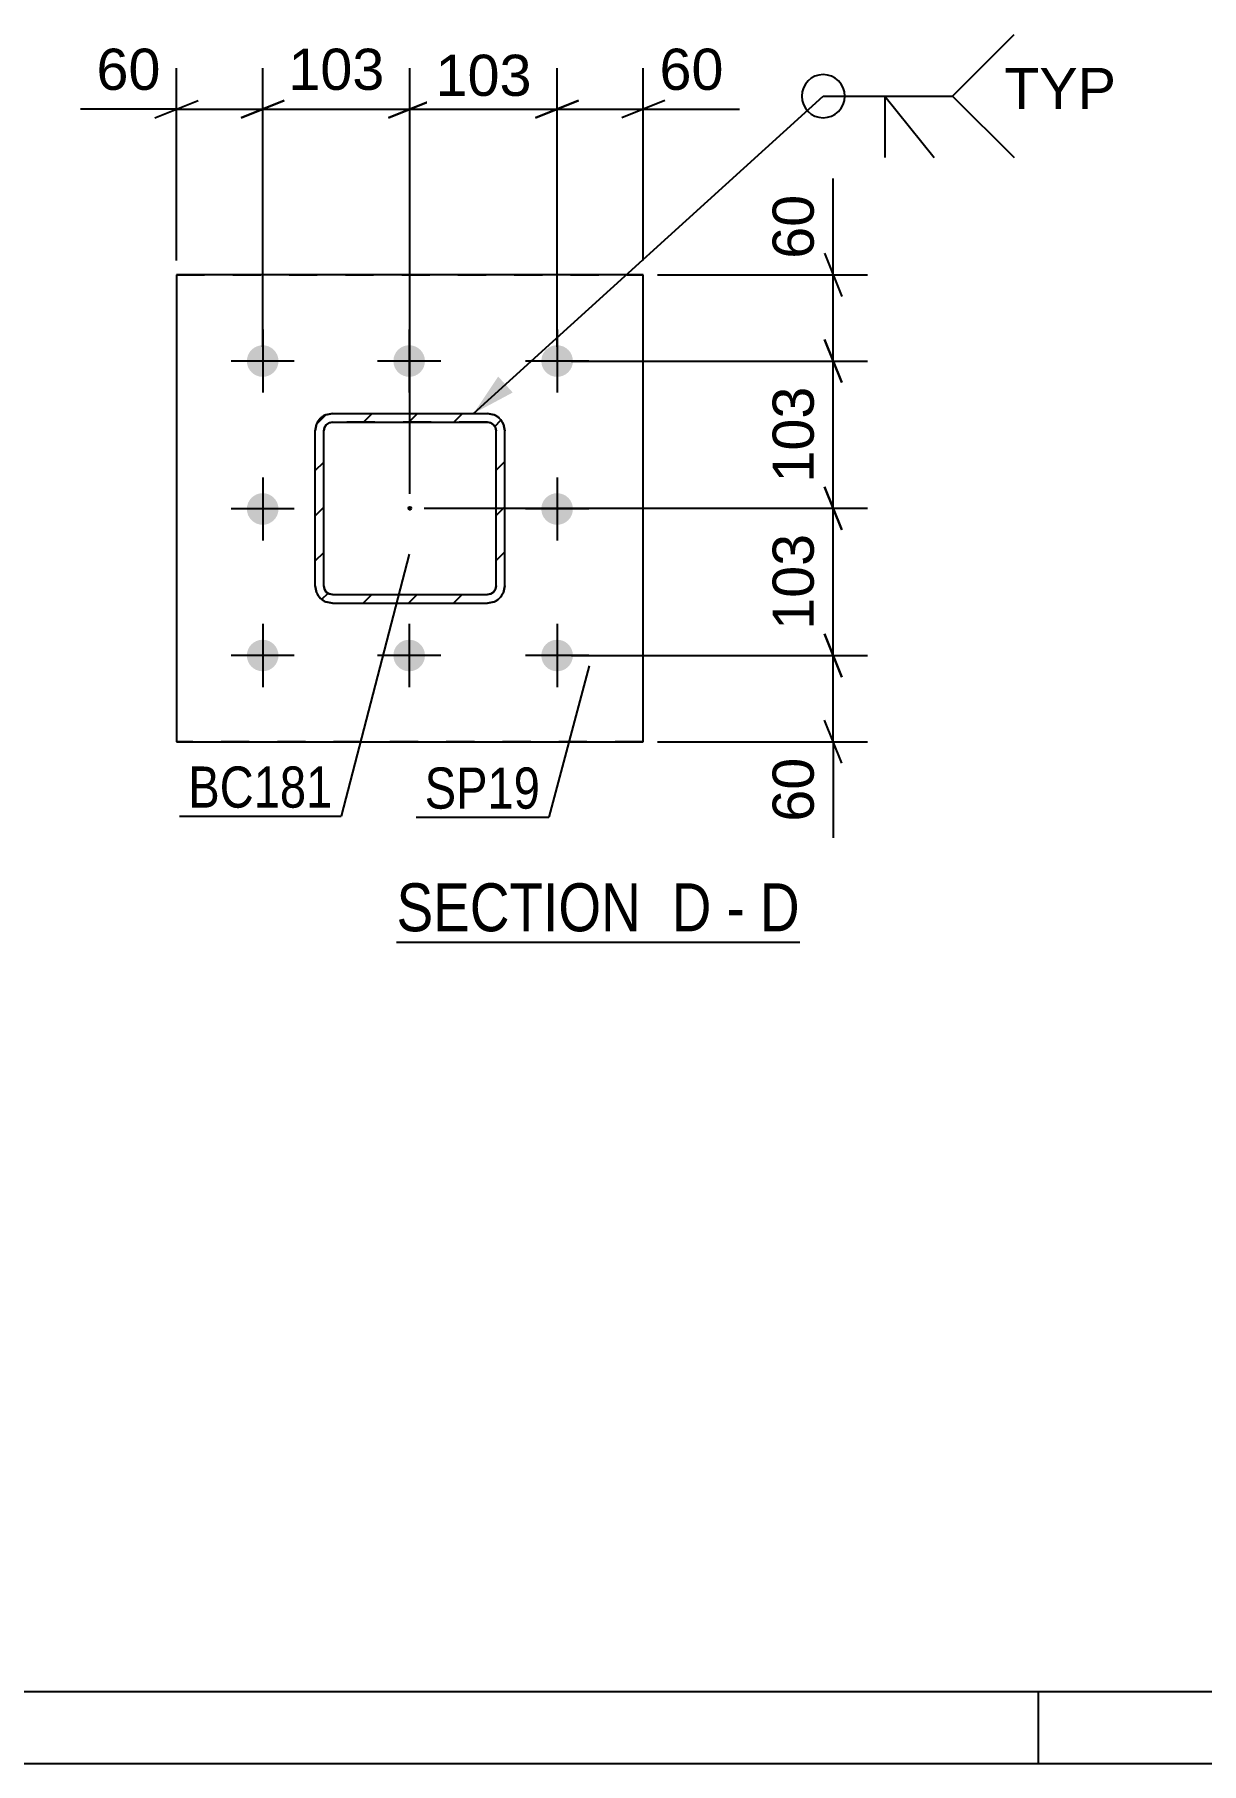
# Model space of a CAD drawing. Header units: millimetres. Extents: x -47 to 794, y -421 to 173.
# Drawn here: x 93.6 to 174.9, y -420.6 to -300.2 of the extents above; entities that cross this region are included whole.
import ezdxf

# ---------------------------------------------------------------- set-up
doc = ezdxf.new("R2010")
doc.units = ezdxf.units.MM
doc.linetypes.add('DXK_LINE_DOT2', pattern=[3.9198, 1.9599, -1.9599])
doc.linetypes.add('DXK_LINE_DOT3', pattern=[5.9187, 2.979, -0.9799, 0.9799, -0.9799])
doc.styles.add('Arial', font='arial.ttf', dxfattribs={"height": 0.2})
doc.styles.add('Arial Narrow', font='ARIALN.TTF', dxfattribs={"height": 0.2})

# ---------------------------------------------------------------- blocks, each defined once
blk = doc.blocks.new('Unknown-203724041-1113')
at = {"color": 5, "linetype": 'Continuous'}
for p, q in [((-42.49, -415.6), (788.51, -415.6)), ((163.51, -420.6), (163.51, -415.6)), ((-47.49, -420.6), (793.51, -420.6))]:
    blk.add_line(p, q, dxfattribs=at)
blk = doc.blocks.new('Unknown-203724041-47 - 6063')
at = {"color": 6, "linetype": 'Continuous'}
blk.add_line((118.81, -363.42), (146.88, -363.42), dxfattribs=at)
at = {"color": 0, "linetype": 'Continuous'}
for points in [[(136.92, -362.67), (136.92, -359.17), (118.81, -359.17), (118.81, -362.67)], [(140.74, -362.67), (140.74, -359.17), (137.97, -359.17), (137.97, -362.67)], [(143.06, -362.67), (143.06, -359.17), (141.79, -359.17), (141.79, -362.67)], [(146.88, -362.67), (146.88, -359.17), (144.11, -359.17), (144.11, -362.67)]]:
    blk.add_wipeout(points, dxfattribs=at)
at = {"color": 7, "linetype": 'Continuous', "style": 'Arial Narrow'}
for s, p in [('SECTION ', (118.81, -362.67)), ('D', (137.97, -362.67)), ('D', (144.11, -362.67)), ('-', (141.79, -362.67))]:
    blk.add_text(s, height=3.34, dxfattribs=at).set_placement(p)
blk = doc.blocks.new('Part-203724041-6090 - 6063')
at = {"color": 2, "linetype": 'Continuous'}
for p, q in [((103.49, -316.97), (103.49, -349.47)), ((135.99, -316.97), (103.49, -316.97)), ((135.99, -349.47), (135.99, -316.97)), ((103.49, -349.47), (135.99, -349.47))]:
    blk.add_line(p, q, dxfattribs=at)
at = {"color": 7, "linetype": 'DXK_LINE_DOT2'}
for p, q in [((103.49, -316.97), (135.99, -316.97)), ((135.99, -349.47), (103.49, -349.47))]:
    blk.add_line(p, q, dxfattribs=at)
blk = doc.blocks.new('Part-203724041-6204 - 6063')
at = {"linetype": 'Continuous'}
h = blk.add_hatch(dxfattribs=at)
h.set_pattern_fill('', scale=0.7, style=0, pattern_type=0)
h.set_pattern_definition([(45, (113.8848, -326.7133), (-1.57154, 1.57154), [])])
h.paths.add_polyline_path([(114.34, -326.62), (113.88, -326.71), (113.5, -326.97), (113.24, -327.36), (113.14, -327.82), (113.14, -338.62), (113.24, -339.08), (113.5, -339.47), (113.88, -339.73), (114.34, -339.82), (125.14, -339.82), (125.6, -339.73), (125.99, -339.47), (126.25, -339.08), (126.34, -338.62), (126.34, -327.82), (126.25, -327.36), (125.99, -326.97), (125.6, -326.71), (125.14, -326.62)])
h.paths.add_polyline_path([(125.14, -327.22), (125.37, -327.27), (125.57, -327.4), (125.7, -327.59), (125.74, -327.82), (125.74, -338.62), (125.7, -338.85), (125.57, -339.05), (125.37, -339.18), (125.14, -339.22), (114.34, -339.22), (114.11, -339.18), (113.92, -339.05), (113.79, -338.85), (113.74, -338.62), (113.74, -327.82), (113.79, -327.59), (113.92, -327.4), (114.11, -327.27), (114.34, -327.22)])
blk.add_hatch(color=246, dxfattribs=at).paths.add_polyline_path([(119.74, -333.32, -1), (119.74, -333.12, -1)])
at = {"color": 7, "linetype": 'DXK_LINE_DOT2'}
for p, q in [((113.14, -327.82), (113.24, -327.36)), ((113.88, -326.71), (114.34, -326.62)), ((114.11, -327.27), (113.92, -327.4)), ((114.34, -327.22), (114.11, -327.27)), ((114.34, -326.62), (125.14, -326.62)), ((125.14, -327.22), (114.34, -327.22)), ((125.14, -326.62), (125.6, -326.71)), ((125.37, -327.27), (125.14, -327.22)), ((125.57, -327.4), (125.37, -327.27)), ((126.25, -327.36), (126.34, -327.82)), ((113.14, -338.62), (113.14, -327.82)), ((113.79, -327.59), (113.74, -327.82)), ((113.74, -338.62), (113.74, -327.82)), ((113.92, -327.4), (113.79, -327.59)), ((125.7, -327.59), (125.57, -327.4)), ((125.74, -327.82), (125.7, -327.59)), ((125.74, -338.62), (125.74, -327.82)), ((126.34, -338.62), (126.34, -327.82)), ((113.24, -339.08), (113.14, -338.62)), ((113.74, -338.62), (113.79, -338.85)), ((113.79, -338.85), (113.92, -339.05)), ((113.92, -339.05), (114.11, -339.18)), ((114.11, -339.18), (114.34, -339.22)), ((114.34, -339.22), (125.14, -339.22)), ((125.14, -339.22), (125.37, -339.18)), ((125.37, -339.18), (125.57, -339.05)), ((125.57, -339.05), (125.7, -338.85)), ((125.7, -338.85), (125.74, -338.62)), ((126.34, -338.62), (126.25, -339.08)), ((114.34, -339.82), (113.88, -339.73)), ((114.34, -339.82), (125.14, -339.82)), ((125.6, -339.73), (125.14, -339.82))]:
    blk.add_line(p, q, dxfattribs=at)
at = {"color": 2, "linetype": 'Continuous'}
for p, q in [((113.24, -327.36), (113.14, -327.82)), ((114.34, -326.62), (113.88, -326.71)), ((113.92, -327.4), (114.11, -327.27)), ((114.11, -327.27), (114.34, -327.22)), ((114.34, -326.62), (125.14, -326.62)), ((114.34, -327.22), (125.14, -327.22)), ((125.6, -326.71), (125.14, -326.62)), ((125.14, -327.22), (125.37, -327.27)), ((125.37, -327.27), (125.57, -327.4)), ((126.34, -327.82), (126.25, -327.36)), ((113.14, -338.62), (113.14, -327.82)), ((113.74, -327.82), (113.79, -327.59)), ((113.74, -338.62), (113.74, -327.82)), ((113.79, -327.59), (113.92, -327.4)), ((125.57, -327.4), (125.7, -327.59)), ((125.7, -327.59), (125.74, -327.82)), ((125.74, -338.62), (125.74, -327.82)), ((126.34, -338.62), (126.34, -327.82)), ((113.14, -338.62), (113.24, -339.08)), ((113.79, -338.85), (113.74, -338.62)), ((113.92, -339.05), (113.79, -338.85)), ((114.11, -339.18), (113.92, -339.05)), ((114.34, -339.22), (114.11, -339.18)), ((114.34, -339.22), (125.14, -339.22)), ((125.37, -339.18), (125.14, -339.22)), ((125.57, -339.05), (125.37, -339.18)), ((125.7, -338.85), (125.57, -339.05)), ((125.74, -338.62), (125.7, -338.85)), ((126.25, -339.08), (126.34, -338.62)), ((113.88, -339.73), (114.34, -339.82)), ((114.34, -339.82), (125.14, -339.82)), ((125.14, -339.82), (125.6, -339.73))]:
    blk.add_line(p, q, dxfattribs=at)
at = {"color": 7, "linetype": 'DXK_LINE_DOT3'}
blk.add_line((119.74, -333.22), (119.74, -333.22), dxfattribs=at)
at = {"color": 246, "linetype": 'DXK_LINE_DOT2'}
blk.add_line((119.74, -333.22), (119.74, -333.22), dxfattribs=at)
at = {"color": 246, "linetype": 'Continuous'}
blk.add_circle((119.74, -333.22), 0.1, dxfattribs=at)
at = {"color": 7, "linetype": 'DXK_LINE_DOT2'}
for centre, start, end in [((114.34, -327.82), 112.5, 157.5), ((125.14, -327.82), 22.5, 67.5), ((114.34, -338.62), 202.5, 247.5), ((125.14, -338.62), 292.5, 337.5)]:
    blk.add_arc(centre, 1.2, start, end, dxfattribs=at)
at = {"color": 2, "linetype": 'Continuous'}
for centre, start, end in [((114.34, -327.82), 112.5, 157.5), ((125.14, -327.82), 22.5, 67.5), ((114.34, -338.62), 202.5, 247.5), ((125.14, -338.62), 292.5, 337.5)]:
    blk.add_arc(centre, 1.2, start, end, dxfattribs=at)
blk = doc.blocks.new('Bolt-203724041-6242 - 6063')
at = {"linetype": 'Continuous'}
for points in [[(110.59, -322.97, -1), (108.39, -322.97, -1)], [(120.79, -322.97, -1), (118.59, -322.97, -1)], [(131.09, -322.97, -1), (128.89, -322.97, -1)], [(110.59, -333.27, -1), (108.39, -333.27, -1)], [(131.09, -333.27, -1), (128.89, -333.27, -1)], [(110.59, -343.47, -1), (108.39, -343.47, -1)], [(120.79, -343.47, -1), (118.59, -343.47, -1)], [(131.09, -343.47, -1), (128.89, -343.47, -1)]]:
    blk.add_hatch(color=1, dxfattribs=at).paths.add_polyline_path(points)
at = {"color": 1, "linetype": 'Continuous'}
for p, q in [((109.49, -320.77), (109.49, -325.17)), ((119.69, -320.77), (119.69, -325.17)), ((129.99, -320.77), (129.99, -325.17)), ((111.69, -322.97), (107.29, -322.97)), ((121.89, -322.97), (117.49, -322.97)), ((132.19, -322.97), (127.79, -322.97)), ((109.49, -331.07), (109.49, -335.47)), ((129.99, -331.07), (129.99, -335.47)), ((111.69, -333.27), (107.29, -333.27)), ((132.19, -333.27), (127.79, -333.27)), ((109.49, -341.27), (109.49, -345.67)), ((119.69, -341.27), (119.69, -345.67)), ((129.99, -341.27), (129.99, -345.67)), ((111.69, -343.47), (107.29, -343.47)), ((121.89, -343.47), (117.49, -343.47)), ((132.19, -343.47), (127.79, -343.47))]:
    blk.add_line(p, q, dxfattribs=at)
blk = doc.blocks.new('StraightDimension-203724041-6245 - 6063')
at = {"color": 7, "linetype": 'Continuous'}
for p, q in [((149.21, -316.97), (149.21, -310.27)), ((149.21, -316.97), (149.21, -310.27)), ((148.61, -315.47), (149.81, -318.47)), ((136.99, -316.97), (151.61, -316.97)), ((149.21, -322.97), (149.21, -316.97)), ((149.81, -324.47), (148.61, -321.47)), ((130.99, -322.97), (151.61, -322.97))]:
    blk.add_line(p, q, dxfattribs=at)
at = {"color": 0}
blk.add_wipeout([(148.46, -310.8), (144.26, -310.8), (144.26, -316.45), (148.46, -316.45)], dxfattribs=at)
at = {"color": 3, "style": 'Arial'}
blk.add_text('60', height=2.865, rotation=90.0002, dxfattribs=at).set_placement((147.86, -315.85))
blk = doc.blocks.new('StraightDimension-203724041-6255 - 6063')
at = {"color": 7, "linetype": 'Continuous'}
for p, q in [((148.61, -321.47), (149.81, -324.47)), ((130.99, -322.97), (151.61, -322.97)), ((149.21, -333.22), (149.21, -322.97)), ((149.81, -334.72), (148.61, -331.72)), ((120.74, -333.22), (151.61, -333.22))]:
    blk.add_line(p, q, dxfattribs=at)
at = {"color": 0}
blk.add_wipeout([(148.46, -324.16), (144.26, -324.16), (144.26, -332.03), (148.46, -332.03)], dxfattribs=at)
at = {"color": 3, "style": 'Arial'}
blk.add_text('103', height=2.865, rotation=90.0002, dxfattribs=at).set_placement((147.86, -331.43))
blk = doc.blocks.new('StraightDimension-203724041-6263 - 6063')
at = {"color": 7, "linetype": 'Continuous'}
for p, q in [((148.61, -331.72), (149.81, -334.72)), ((120.74, -333.22), (151.61, -333.22)), ((149.21, -343.47), (149.21, -333.22)), ((149.81, -344.97), (148.61, -341.97)), ((130.99, -343.47), (151.61, -343.47))]:
    blk.add_line(p, q, dxfattribs=at)
at = {"color": 0}
blk.add_wipeout([(148.46, -334.41), (144.26, -334.41), (144.26, -342.28), (148.46, -342.28)], dxfattribs=at)
at = {"color": 3, "style": 'Arial'}
blk.add_text('103', height=2.865, rotation=90.0002, dxfattribs=at).set_placement((147.86, -341.68))
blk = doc.blocks.new('StraightDimension-203724041-6271 - 6063')
at = {"color": 7, "linetype": 'Continuous'}
for p, q in [((148.61, -341.97), (149.81, -344.97)), ((130.99, -343.47), (151.61, -343.47)), ((149.21, -349.47), (149.21, -343.47)), ((149.81, -350.97), (148.61, -347.97)), ((136.99, -349.47), (151.61, -349.47)), ((149.21, -349.47), (149.21, -356.17)), ((149.21, -349.47), (149.21, -356.17))]:
    blk.add_line(p, q, dxfattribs=at)
at = {"color": 0}
blk.add_wipeout([(148.46, -350), (144.26, -350), (144.26, -355.64), (148.46, -355.64)], dxfattribs=at)
at = {"color": 3, "style": 'Arial'}
blk.add_text('60', height=2.865, rotation=90.0002, dxfattribs=at).set_placement((147.86, -355.04))
blk = doc.blocks.new('StraightDimension-203724041-6282 - 6063')
at = {"color": 7, "linetype": 'Continuous'}
for p, q in [((103.49, -315.97), (103.49, -302.59)), ((109.49, -321.97), (109.49, -302.59)), ((103.49, -305.44), (96.8, -305.44)), ((103.49, -305.44), (96.8, -305.44)), ((101.99, -306.04), (104.99, -304.84)), ((103.49, -305.44), (109.49, -305.44)), ((110.99, -304.84), (107.99, -306.04))]:
    blk.add_line(p, q, dxfattribs=at)
at = {"color": 0}
blk.add_wipeout([(102.97, -304.69), (102.97, -300.49), (97.32, -300.49), (97.32, -304.69)], dxfattribs=at)
at = {"color": 3, "style": 'Arial'}
blk.add_text('60', height=2.865, dxfattribs=at).set_placement((97.92, -304.09))
blk = doc.blocks.new('StraightDimension-203724041-6292 - 6063')
at = {"color": 7, "linetype": 'Continuous'}
for p, q in [((109.49, -321.97), (109.49, -302.59)), ((119.74, -332.22), (119.74, -302.59)), ((107.99, -306.04), (110.99, -304.84)), ((109.49, -305.44), (119.74, -305.44)), ((121.24, -304.84), (118.24, -306.04))]:
    blk.add_line(p, q, dxfattribs=at)
at = {"color": 0}
blk.add_wipeout([(118.55, -304.69), (118.55, -300.49), (110.68, -300.49), (110.68, -304.69)], dxfattribs=at)
at = {"color": 3, "style": 'Arial'}
blk.add_text('103', height=2.865, dxfattribs=at).set_placement((111.28, -304.09))
blk = doc.blocks.new('StraightDimension-203724041-6300 - 6063')
at = {"color": 7, "linetype": 'Continuous'}
for p, q in [((119.74, -332.22), (119.74, -302.59)), ((129.99, -321.97), (129.99, -302.59)), ((118.24, -306.04), (121.24, -304.84)), ((119.74, -305.44), (129.99, -305.44)), ((131.49, -304.84), (128.49, -306.04))]:
    blk.add_line(p, q, dxfattribs=at)
at = {"color": 0}
blk.add_wipeout([(128.8, -305.11), (128.8, -300.91), (120.93, -300.91), (120.93, -305.11)], dxfattribs=at)
at = {"color": 3, "style": 'Arial'}
blk.add_text('103', height=2.865, dxfattribs=at).set_placement((121.53, -304.51))
blk = doc.blocks.new('StraightDimension-203724041-6308 - 6063')
at = {"color": 7, "linetype": 'Continuous'}
for p, q in [((129.99, -321.97), (129.99, -302.59)), ((135.99, -315.97), (135.99, -302.59)), ((128.49, -306.04), (131.49, -304.84)), ((129.99, -305.44), (135.99, -305.44)), ((137.49, -304.84), (134.49, -306.04)), ((135.99, -305.44), (142.69, -305.44)), ((135.99, -305.44), (142.69, -305.44))]:
    blk.add_line(p, q, dxfattribs=at)
at = {"color": 0}
blk.add_wipeout([(142.17, -304.69), (142.17, -300.49), (136.52, -300.49), (136.52, -304.69)], dxfattribs=at)
at = {"color": 3, "style": 'Arial'}
blk.add_text('60', height=2.865, dxfattribs=at).set_placement((137.12, -304.09))
blk = doc.blocks.new('Mark-203724041-6086 - 6063')
at = {"color": 0}
blk.add_wipeout([(128.81, -354.13), (128.81, -351.13), (120.77, -351.13), (120.77, -354.13)], dxfattribs=at)
blk.add_wipeout([(128.81, -354.13), (128.81, -351.13), (120.77, -351.13), (120.77, -354.13)], dxfattribs=at)
at = {"color": 30, "linetype": 'Continuous'}
for p in [(132.23, -344.2), (120.17, -354.73)]:
    blk.add_line(p, (129.41, -354.73), dxfattribs=at)
at = {"color": 3, "style": 'Arial Narrow'}
blk.add_text('SP19', height=2.863, dxfattribs=at).set_placement((120.77, -354.13))
blk = doc.blocks.new('Mark-203724041-6200 - 6063')
at = {"color": 0}
blk.add_wipeout([(114.36, -354.06), (114.36, -351.06), (104.31, -351.06), (104.31, -354.06)], dxfattribs=at)
blk.add_wipeout([(114.36, -354.06), (114.36, -351.06), (104.31, -351.06), (104.31, -354.06)], dxfattribs=at)
at = {"color": 30, "linetype": 'Continuous'}
for p in [(119.69, -336.42), (103.71, -354.66)]:
    blk.add_line(p, (114.96, -354.66), dxfattribs=at)
at = {"color": 3, "style": 'Arial Narrow'}
blk.add_text('BC181', height=2.863, dxfattribs=at).set_placement((104.31, -354.06))
blk = doc.blocks.new('WeldMark-203724041-6318 - 6063')
at = {"linetype": 'Continuous'}
blk.add_hatch(color=30, dxfattribs=at).paths.add_polyline_path([(126.9, -325.16), (124.17, -326.62), (125.89, -324.05)])
at = {"color": 30, "linetype": 'Continuous'}
for p, q in [((124.17, -326.62), (148.52, -304.53)), ((148.52, -304.53), (157.52, -304.53))]:
    blk.add_line(p, q, dxfattribs=at)
at = {"color": 3, "linetype": 'Continuous'}
for q in [(156.24, -308.81), (152.81, -308.81)]:
    blk.add_line((152.81, -304.53), q, dxfattribs=at)
for start, end in [(90, 270), (270, 90)]:
    blk.add_arc((148.52, -304.53), 1.5, start, end, dxfattribs=at)
at = {"color": 0, "linetype": 'Continuous'}
blk.add_wipeout([(168.9, -305.43), (168.9, -302.43), (161.12, -302.43), (161.12, -305.43)], dxfattribs=at)
blk.add_wipeout([(168.9, -305.43), (168.9, -302.43), (161.12, -302.43), (161.12, -305.43)], dxfattribs=at)
at = {"color": 3, "linetype": 'Continuous'}
for q in [(161.81, -300.24), (161.81, -308.81)]:
    blk.add_line((157.52, -304.53), q, dxfattribs=at)
at = {"color": 3, "linetype": 'Continuous', "style": 'Arial'}
blk.add_text('TYP', height=2.865, dxfattribs=at).set_placement((161.12, -305.43))

msp = doc.modelspace()

# ---------------------------------------------------------------- block references
for name in ['Unknown-203724041-1113', 'Part-203724041-6090 - 6063', 'Bolt-203724041-6242 - 6063', 'Part-203724041-6204 - 6063']:
    msp.add_blockref(name, (0, 0))

# ---------------------------------------------------------------- next in the draw order: block references
for name in ['StraightDimension-203724041-6282 - 6063', 'StraightDimension-203724041-6245 - 6063', 'Unknown-203724041-47 - 6063']:
    msp.add_blockref(name, (0, 0))

# ---------------------------------------------------------------- next in the draw order: block references
msp.add_blockref('StraightDimension-203724041-6255 - 6063', (0, 0))

# ---------------------------------------------------------------- next in the draw order: block references
msp.add_blockref('StraightDimension-203724041-6263 - 6063', (0, 0))

# ---------------------------------------------------------------- next in the draw order: block references
for name in ['StraightDimension-203724041-6292 - 6063', 'StraightDimension-203724041-6271 - 6063']:
    msp.add_blockref(name, (0, 0))

# ---------------------------------------------------------------- next in the draw order: block references
for name in ['StraightDimension-203724041-6300 - 6063', 'Mark-203724041-6086 - 6063']:
    msp.add_blockref(name, (0, 0))

# ---------------------------------------------------------------- next in the draw order: block references
for name in ['StraightDimension-203724041-6308 - 6063', 'Mark-203724041-6200 - 6063']:
    msp.add_blockref(name, (0, 0))

# ---------------------------------------------------------------- next in the draw order: block references
msp.add_blockref('WeldMark-203724041-6318 - 6063', (0, 0))

doc.saveas('drawing.dxf')
